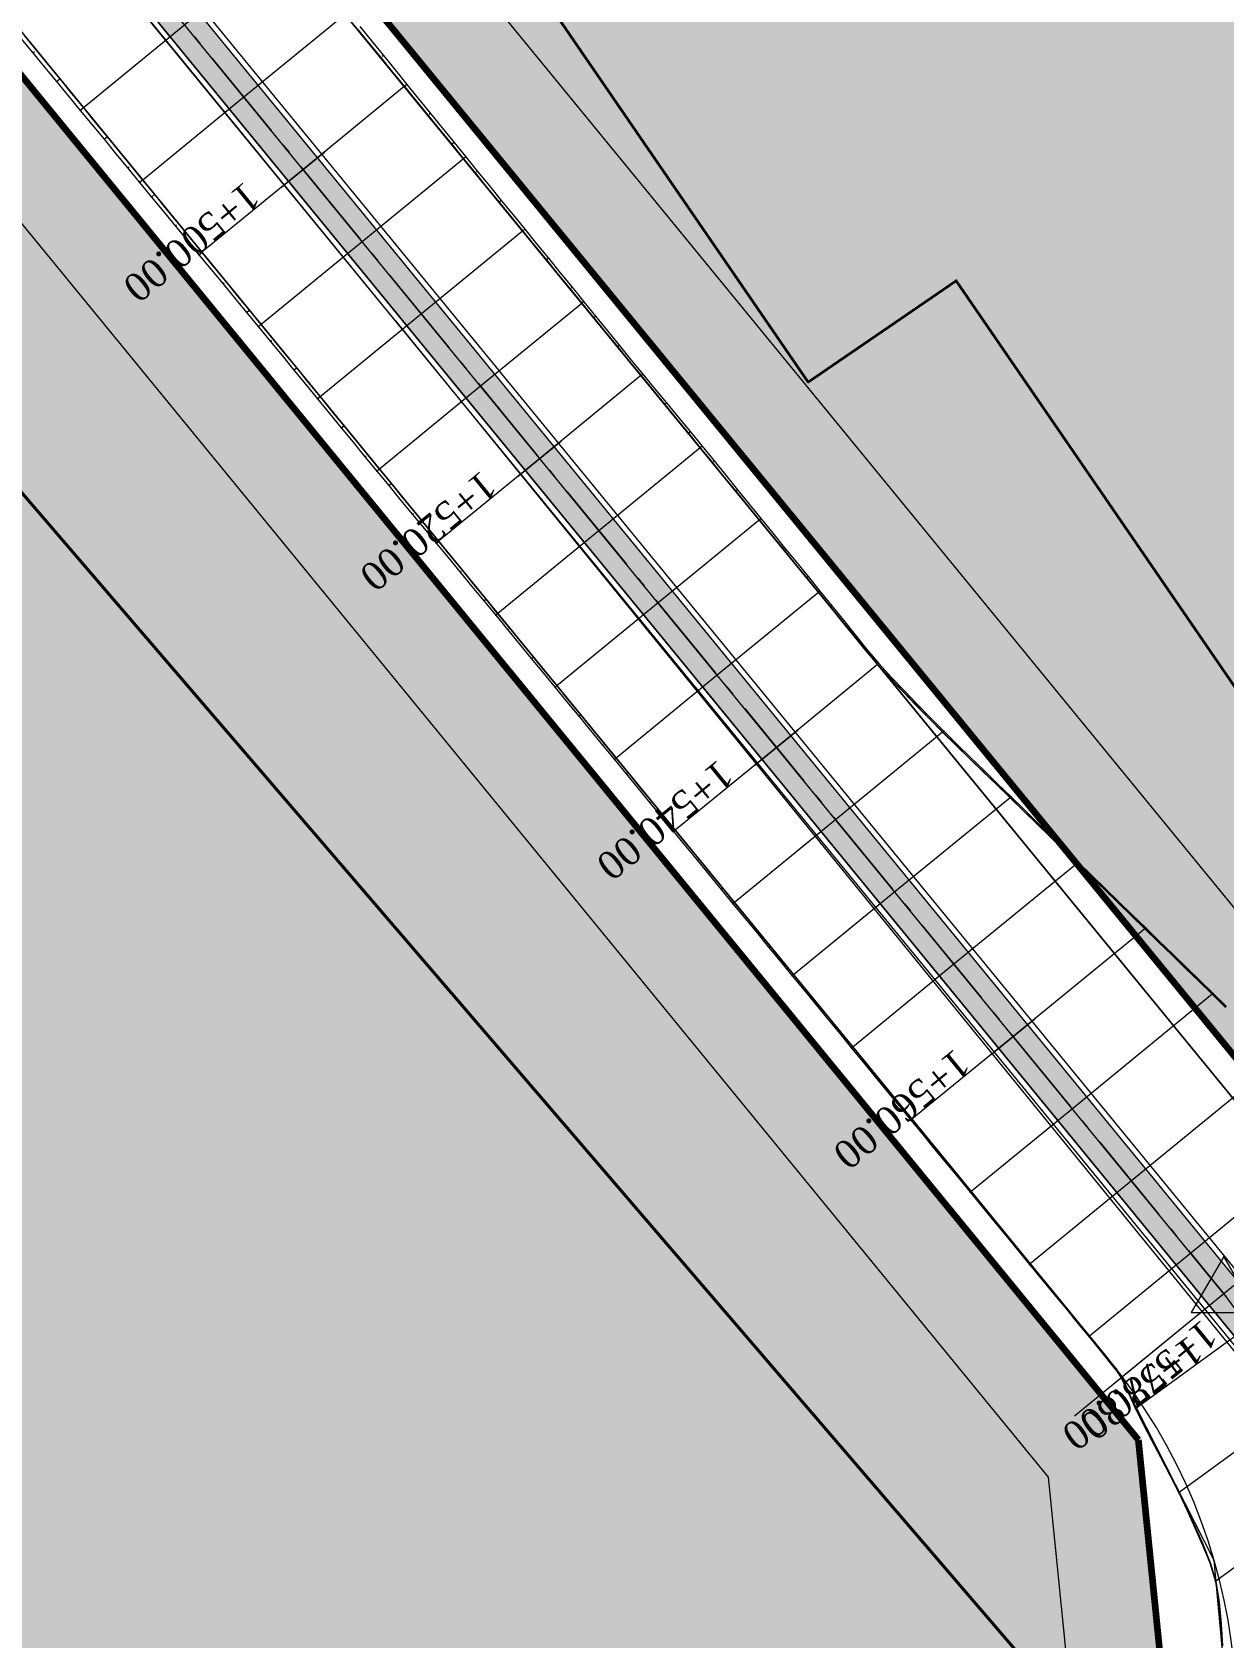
# Model space of a CAD drawing. Header units: metres. Extents: x 478603 to 489313, y 4282657 to 4289463.
# Drawn here: x 479601.3 to 479665.1, y 4286900 to 4286986 of the extents above; entities that cross this region are included whole.
import ezdxf

# ---------------------------------------------------------------- set-up
doc = ezdxf.new("R2010")
doc.units = ezdxf.units.M
for name, color, linetype, lineweight in [('ADAKENARI', 18, 'Continuous', 0), ('EKS_2', 5, 'Continuous', 0), ('EKSENLER', 3, 'Continuous', 0), ('HAT_ENERJI_NAKIL_HAT', 18, 'Continuous', 0), ('HDA_2', 30, 'Continuous', 0), ('HDO_2', 30, 'Continuous', 0), ('KALDIRIM', 11, 'Continuous', 0), ('KYA_2', 1, 'Continuous', 20), ('KYO_2', 1, 'Continuous', 20), ('P_ALAN', 143, 'Continuous', 0), ('P_U_KNL', 143, 'Continuous', 0), ('PARSEL_ALAN', 254, 'Continuous', 0), ('PARSEL_SERA_ALAN', 9, 'Continuous', 40), ('PL_ALİNMAN', 1, 'Continuous', 0), ('PL_ENKESIT', 1, 'Continuous', 0), ('PL_KM', 4, 'Continuous', 0), ('PL_KMYAZI', 30, 'Continuous', 0), ('PL_SEMBOL', 7, 'Continuous', 0), ('PL_SOME', 7, 'Continuous', 0), ('PL_TOTFKM', 7, 'Continuous', 0), ('RAKORDMAN', 3, 'Continuous', 0), ('SEV_KYA_HDA', 3, 'Continuous', 0), ('SEV_KYO_HDO', 3, 'Continuous', 0), ('SNR_YAPIYAK', 18, 'Continuous', 0), ('YKA_2', 33, 'Continuous', 0), ('YKO_2', 33, 'Continuous', 0)]:
    doc.layers.add(name, color=color, linetype=linetype, lineweight=lineweight)
doc.styles.get("Standard").update_dxf_attribs({"font": 'times.ttf'})

# ---------------------------------------------------------------- blocks, each defined once
blk = doc.blocks.new('3')
at = {"layer": 'PL_SEMBOL'}
for p, q in [((0, 2), (-1.75, -1)), ((1.75, -1), (0, 2)), ((0.125, 0.125), (-0.125, -0.125)), ((-0.125, 0.125), (0.125, -0.125)), ((-1.75, -1), (1.75, -1))]:
    blk.add_line(p, q, dxfattribs=at)

msp = doc.modelspace()

# ---------------------------------------------------------------- hatches: boundary and pattern name
at = {"layer": 'P_ALAN'}
msp.add_hatch(color=256, dxfattribs=at).paths.add_polyline_path([(479676.002, 4286903.553), (479677.549, 4286904.82), (479504.608, 4287115.988), (479503.061, 4287114.721)])
msp.add_hatch(color=256, dxfattribs=at).paths.add_polyline_path([(479676.002, 4286903.553), (479677.549, 4286904.82), (479504.608, 4287115.988), (479503.061, 4287114.721)])
at = {"layer": 'PARSEL_ALAN'}
for points in [[(479643.933, 4287398.761), (479817.893, 4287145.197), (479734.475, 4287003.693), (479687.036, 4286923.221), (479673.047, 4286922.158), (479430.429, 4287218.472), (479426.934, 4287224.913), (479426.05, 4287231.313), (479427.413, 4287242.551), (479428.4, 4287247.276), (479432.514, 4287253.457)], [(479592.622, 4286750.316), (479589.102, 4286749.769), (479566.59, 4286772.315), (479454.724, 4286902.59), (479447.565, 4286913.688), (479444.079, 4286921.745), (479442.798, 4286925.946), (479441.19, 4286934.6), (479436.135, 4286978.831), (479435.986, 4286982.18), (479498.192, 4287101.622), (479503.669, 4287102.188), (479660.515, 4286910.63), (479663.102, 4286885.213)]]:
    msp.add_hatch(color=256, dxfattribs=at).paths.add_polyline_path(points)
at = {"layer": 'PARSEL_SERA_ALAN'}
for points in [[(479636.228, 4287387.156), (479642.757, 4287391.636), (479809.646, 4287148.381), (479801.73, 4287142.95), (479804.558, 4287138.827), (479796.642, 4287133.396), (479799.471, 4287129.273), (479791.555, 4287123.842), (479794.383, 4287119.719), (479786.467, 4287114.288), (479789.296, 4287110.165), (479781.38, 4287104.734), (479784.208, 4287100.611), (479776.292, 4287095.18), (479779.121, 4287091.057), (479771.205, 4287085.626), (479774.033, 4287081.503), (479758.201, 4287070.641), (479761.03, 4287066.518), (479753.114, 4287061.087), (479755.942, 4287056.964), (479748.026, 4287051.533), (479750.855, 4287047.41), (479742.939, 4287041.979), (479745.767, 4287037.857), (479737.851, 4287032.426), (479740.68, 4287028.303), (479732.764, 4287022.872), (479735.592, 4287018.749), (479727.676, 4287013.318), (479730.505, 4287009.195), (479722.589, 4287003.764), (479725.417, 4286999.641), (479717.501, 4286994.21), (479720.33, 4286990.087), (479704.498, 4286979.225), (479707.326, 4286975.102), (479699.41, 4286969.671), (479702.239, 4286965.548), (479694.323, 4286960.117), (479697.151, 4286955.994), (479689.235, 4286950.563), (479692.064, 4286946.44), (479684.148, 4286941.009), (479686.976, 4286936.886), (479679.06, 4286931.455), (479650.774, 4286972.685), (479642.858, 4286967.254), (479577.8, 4287062.083), (479569.884, 4287056.652), (479507.654, 4287147.357), (479499.738, 4287141.926), (479434.68, 4287236.755), (479442.596, 4287242.186), (479436.939, 4287250.431)], [(479461.798, 4286902.104), (479476.365, 4286914.612), (479447.049, 4286948.753), (479454.332, 4286955.007), (479444.56, 4286966.387), (479451.843, 4286972.641), (479445.329, 4286980.228), (479452.612, 4286986.482), (479449.354, 4286990.275), (479456.638, 4286996.529), (479453.38, 4287000.323), (479460.664, 4287006.577), (479457.406, 4287010.37), (479464.69, 4287016.624), (479461.432, 4287020.418), (479475.999, 4287032.926), (479472.741, 4287036.719), (479487.308, 4287049.227), (479480.793, 4287056.814), (479495.36, 4287069.322), (479492.102, 4287073.116), (479499.386, 4287079.37), (479506.669, 4287085.624), (479594.617, 4286983.203), (479587.334, 4286976.949), (479655.739, 4286897.288), (479648.455, 4286891.034), (479654.97, 4286883.447), (479647.687, 4286877.193), (479650.944, 4286873.4), (479636.378, 4286860.892), (479639.635, 4286857.098), (479632.352, 4286850.844), (479635.609, 4286847.051), (479628.326, 4286840.797), (479631.583, 4286837.003), (479617.016, 4286824.495), (479620.274, 4286820.702), (479612.991, 4286814.447), (479616.248, 4286810.654), (479608.965, 4286804.4), (479612.222, 4286800.607), (479597.655, 4286788.098), (479600.913, 4286784.305), (479593.63, 4286778.051), (479596.887, 4286774.258), (479589.604, 4286768.003), (479576.574, 4286783.177), (479569.291, 4286776.923)]]:
    msp.add_hatch(color=256, dxfattribs=at).paths.add_polyline_path(points)

# ---------------------------------------------------------------- linework, layer by layer
at = {"layer": 'ADAKENARI', "lineweight": 200}
for p, q in [((479673.047, 4286922.158), (479430.429, 4287218.472)), ((479503.669, 4287102.188), (479660.515, 4286910.63))]:
    msp.add_line(p, q, dxfattribs=at)
at = {"layer": 'ADAKENARI', "lineweight": 211}
msp.add_line((479660.515, 4286910.63), (479663.102, 4286885.213), dxfattribs=at)
at = {"layer": 'EKS_2'}
for p in [(479612.646, 4286982.51, 926.963), (479615.813, 4286978.641, 927.226), (479618.981, 4286974.773, 927.489), (479622.148, 4286970.904, 927.753), (479625.316, 4286967.036, 928.016), (479628.484, 4286963.167, 928.279), (479631.651, 4286959.298, 928.542), (479634.819, 4286955.43, 928.805), (479637.986, 4286951.561, 929.068), (479641.154, 4286947.692, 929.332), (479644.322, 4286943.824, 929.595), (479647.489, 4286939.955, 929.858), (479650.657, 4286936.086, 930.121), (479653.824, 4286932.218, 930.384), (479656.992, 4286928.349, 930.647), (479660.16, 4286924.481, 930.911), (479663.327, 4286920.612, 931.174)]:
    msp.add_point(p, dxfattribs=at)
at = {"layer": 'EKSENLER'}
msp.add_line((479665.104, 4286918.442), (479416.137, 4287222.509), dxfattribs=at)
at = {"layer": 'HAT_ENERJI_NAKIL_HAT'}
for q in [(479476.111, 4287147.505), (479764.138, 4286794.322)]:
    msp.add_line((479620.765, 4286970.532), q, dxfattribs=at)
at = {"layer": 'HDA_2'}
msp.add_polyline3d([(479600.887, 4286985.806, 926.247), (479601.52, 4286985.033, 926.299), (479602.154, 4286984.259, 926.352), (479602.787, 4286983.485, 926.405), (479603.421, 4286982.711, 926.457), (479604.054, 4286981.938, 926.51), (479604.688, 4286981.164, 926.563), (479605.321, 4286980.39, 926.615), (479605.955, 4286979.617, 926.668), (479606.588, 4286978.843, 926.72), (479607.222, 4286978.069, 926.773), (479607.855, 4286977.295, 926.826), (479608.489, 4286976.522, 926.878), (479609.122, 4286975.748, 926.931), (479609.756, 4286974.974, 926.984), (479610.389, 4286974.2, 927.036), (479611.023, 4286973.427, 927.089), (479611.656, 4286972.653, 927.142), (479612.29, 4286971.879, 927.194), (479612.923, 4286971.106, 927.247), (479613.557, 4286970.332, 927.299), (479614.19, 4286969.558, 927.352), (479614.824, 4286968.784, 927.405), (479615.458, 4286968.011, 927.457), (479616.091, 4286967.237, 927.51), (479616.725, 4286966.463, 927.563), (479617.358, 4286965.689, 927.615), (479617.992, 4286964.916, 927.668), (479618.625, 4286964.142, 927.72), (479619.259, 4286963.368, 927.773), (479619.892, 4286962.595, 927.826), (479620.526, 4286961.821, 927.878), (479621.159, 4286961.047, 927.931), (479621.793, 4286960.273, 927.984), (479622.426, 4286959.5, 928.036), (479623.06, 4286958.726, 928.089), (479623.693, 4286957.952, 928.142), (479624.327, 4286957.178, 928.194), (479624.96, 4286956.405, 928.247), (479625.594, 4286955.631, 928.299), (479626.227, 4286954.857, 928.352), (479626.861, 4286954.084, 928.405), (479627.494, 4286953.31, 928.457), (479628.128, 4286952.536, 928.51), (479628.761, 4286951.762, 928.563), (479629.395, 4286950.989, 928.615), (479630.028, 4286950.215, 928.668), (479630.662, 4286949.441, 928.721), (479631.295, 4286948.667, 928.773), (479631.929, 4286947.894, 928.826), (479632.563, 4286947.12, 928.878), (479633.196, 4286946.346, 928.931), (479633.83, 4286945.573, 928.984), (479634.463, 4286944.799, 929.036), (479635.097, 4286944.025, 929.089), (479635.73, 4286943.251, 929.142), (479636.364, 4286942.478, 929.194), (479636.997, 4286941.704, 929.247), (479637.631, 4286940.93, 929.299), (479638.264, 4286940.156, 929.352), (479638.898, 4286939.383, 929.405), (479639.531, 4286938.609, 929.457), (479640.165, 4286937.835, 929.51), (479640.798, 4286937.062, 929.563), (479641.432, 4286936.288, 929.615), (479642.065, 4286935.514, 929.668), (479642.699, 4286934.74, 929.721), (479643.332, 4286933.967, 929.773), (479643.966, 4286933.193, 929.826), (479644.599, 4286932.419, 929.878), (479645.233, 4286931.645, 929.931), (479645.866, 4286930.872, 929.984), (479646.5, 4286930.098, 930.036), (479647.133, 4286929.324, 930.089), (479647.767, 4286928.551, 930.142), (479648.4, 4286927.777, 930.194), (479649.034, 4286927.003, 930.247), (479649.668, 4286926.228, 930.299), (479650.302, 4286925.454, 930.352), (479650.935, 4286924.68, 930.405), (479651.567, 4286923.907, 930.457), (479652.197, 4286923.136, 930.51), (479652.827, 4286922.366, 930.562), (479653.458, 4286921.595, 930.615), (479654.091, 4286920.82, 930.667), (479654.732, 4286920.036, 930.72), (479655.387, 4286919.236, 930.775), (479656.048, 4286918.429, 930.83), (479656.702, 4286917.629, 930.884), (479657.333, 4286916.858, 930.937), (479657.897, 4286916.166, 930.984), (479658.337, 4286915.62, 931.02), (479658.707, 4286915.156, 931.051), (479659.046, 4286914.726, 931.08), (479659.359, 4286914.319, 931.106), (479659.619, 4286913.951, 931.13), (479659.787, 4286913.649, 931.15), (479659.909, 4286913.377, 931.168), (479660.025, 4286913.098, 931.186), (479660.165, 4286912.769, 931.207), (479660.389, 4286912.294, 931.238), (479660.769, 4286911.548, 931.279), (479661.234, 4286910.656, 931.329), (479661.727, 4286909.71, 931.381), (479662.224, 4286908.75, 931.434), (479662.705, 4286907.795, 931.486), (479663.152, 4286906.857, 931.534), (479663.576, 4286905.928, 931.582), (479663.984, 4286904.996, 931.629), (479664.363, 4286904.046, 931.676), (479664.669, 4286903.04, 931.725), (479664.842, 4286901.932, 931.764), (479664.944, 4286900.769, 931.805), (479665.023, 4286899.588, 931.846)], dxfattribs=at)
for p in [(479604.054, 4286981.938, 926.51), (479607.222, 4286978.069, 926.773), (479610.389, 4286974.2, 927.036), (479613.557, 4286970.332, 927.299), (479616.725, 4286966.463, 927.563), (479619.892, 4286962.595, 927.826), (479623.06, 4286958.726, 928.089), (479626.227, 4286954.857, 928.352), (479629.395, 4286950.989, 928.615), (479632.563, 4286947.12, 928.878), (479635.73, 4286943.251, 929.142), (479638.898, 4286939.383, 929.405), (479642.065, 4286935.514, 929.668), (479645.233, 4286931.645, 929.931), (479648.4, 4286927.777, 930.194), (479651.567, 4286923.907, 930.457), (479654.732, 4286920.036, 930.72), (479657.897, 4286916.166, 930.984), (479659.619, 4286913.951, 931.13), (479660.389, 4286912.294, 931.238), (479662.705, 4286907.795, 931.486), (479664.669, 4286903.04, 931.725)]:
    msp.add_point(p, dxfattribs=at)
at = {"layer": 'HDO_2'}
msp.add_polyline3d([(479618.703, 4286986.177, 926.826), (479619.336, 4286985.404, 926.878), (479619.97, 4286984.63, 926.931), (479620.604, 4286983.856, 926.984), (479621.237, 4286983.082, 927.036), (479621.871, 4286982.309, 927.089), (479622.504, 4286981.535, 927.142), (479623.138, 4286980.761, 927.194), (479623.771, 4286979.987, 927.247), (479624.405, 4286979.214, 927.299), (479625.038, 4286978.44, 927.352), (479625.672, 4286977.666, 927.405), (479626.305, 4286976.893, 927.457), (479626.939, 4286976.119, 927.51), (479627.572, 4286975.345, 927.563), (479628.206, 4286974.571, 927.615), (479628.839, 4286973.798, 927.668), (479629.473, 4286973.024, 927.72), (479630.106, 4286972.25, 927.773), (479630.74, 4286971.476, 927.826), (479631.373, 4286970.703, 927.878), (479632.007, 4286969.929, 927.931), (479632.64, 4286969.155, 927.984), (479633.274, 4286968.382, 928.036), (479633.907, 4286967.608, 928.089), (479634.541, 4286966.834, 928.142), (479635.174, 4286966.06, 928.194), (479635.808, 4286965.287, 928.247), (479636.442, 4286964.513, 928.299), (479637.075, 4286963.739, 928.352), (479637.708, 4286962.965, 928.405), (479638.342, 4286962.192, 928.457), (479638.975, 4286961.418, 928.51), (479639.609, 4286960.644, 928.563), (479640.243, 4286959.871, 928.615), (479640.877, 4286959.097, 928.668), (479641.511, 4286958.324, 928.721), (479642.145, 4286957.551, 928.773), (479642.779, 4286956.777, 928.826), (479643.41, 4286956.002, 928.878), (479644.039, 4286955.224, 928.931), (479644.666, 4286954.445, 928.984), (479645.295, 4286953.668, 929.036), (479645.929, 4286952.894, 929.089), (479646.578, 4286952.133, 929.142), (479647.255, 4286951.395, 929.193), (479647.947, 4286950.67, 929.244), (479648.646, 4286949.949, 929.295), (479649.348, 4286949.232, 929.346), (479650.056, 4286948.519, 929.397), (479650.772, 4286947.813, 929.447), (479651.494, 4286947.111, 929.497), (479652.217, 4286946.411, 929.548), (479652.94, 4286945.711, 929.598), (479653.663, 4286945.01, 929.648), (479654.385, 4286944.309, 929.699), (479655.107, 4286943.607, 929.749), (479655.828, 4286942.905, 929.8), (479656.549, 4286942.203, 929.85), (479657.27, 4286941.502, 929.9), (479657.992, 4286940.8, 929.951), (479658.713, 4286940.098, 930.001), (479659.434, 4286939.396, 930.051), (479660.156, 4286938.695, 930.102), (479660.878, 4286937.993, 930.152), (479661.599, 4286937.291, 930.202), (479662.321, 4286936.589, 930.253), (479663.043, 4286935.887, 930.303), (479663.764, 4286935.185, 930.354), (479664.485, 4286934.484, 930.404), (479665.203, 4286933.786, 930.454)], dxfattribs=at)
for p in [(479621.237, 4286983.082, 927.036), (479624.405, 4286979.214, 927.299), (479627.572, 4286975.345, 927.563), (479630.74, 4286971.476, 927.826), (479633.907, 4286967.608, 928.089), (479637.075, 4286963.739, 928.352), (479640.243, 4286959.871, 928.615), (479643.41, 4286956.002, 928.878), (479646.578, 4286952.133, 929.142), (479650.056, 4286948.519, 929.397), (479653.663, 4286945.01, 929.648), (479657.27, 4286941.502, 929.9), (479660.878, 4286937.993, 930.152), (479664.485, 4286934.484, 930.404)]:
    msp.add_point(p, dxfattribs=at)
at = {"layer": 'KALDIRIM'}
for p, q in [((479670.52, 4286922.876), (479428.912, 4287217.957)), ((479503.777, 4287104.424), (479658.893, 4286914.978))]:
    msp.add_line(p, q, dxfattribs=at)
msp.add_arc((479635.317, 4286895.674), 30.471, 332.41422, 39.31021, dxfattribs=at)
at = {"layer": 'KYA_2'}
msp.add_polyline3d([(479600.709, 4286985.661, 928.539), (479601.344, 4286984.889, 928.57), (479601.979, 4286984.116, 928.601), (479602.615, 4286983.344, 928.632), (479603.25, 4286982.572, 928.663), (479603.885, 4286981.799, 928.694), (479604.52, 4286981.027, 928.724), (479605.156, 4286980.255, 928.753), (479605.791, 4286979.483, 928.782), (479606.426, 4286978.71, 928.812), (479607.062, 4286977.938, 928.841), (479607.697, 4286977.166, 928.867), (479608.333, 4286976.394, 928.893), (479608.968, 4286975.622, 928.919), (479609.604, 4286974.85, 928.945), (479610.24, 4286974.078, 928.971), (479610.875, 4286973.306, 928.996), (479611.511, 4286972.534, 929.02), (479612.147, 4286971.762, 929.045), (479612.783, 4286970.99, 929.069), (479613.418, 4286970.218, 929.094), (479614.053, 4286969.445, 929.135), (479614.687, 4286968.673, 929.175), (479615.322, 4286967.9, 929.215), (479615.956, 4286967.127, 929.256), (479616.59, 4286966.353, 929.296), (479617.224, 4286965.58, 929.343), (479617.858, 4286964.806, 929.389), (479618.492, 4286964.033, 929.436), (479619.126, 4286963.26, 929.482), (479619.76, 4286962.487, 929.529), (479620.396, 4286961.714, 929.55), (479621.032, 4286960.943, 929.57), (479621.668, 4286960.171, 929.591), (479622.304, 4286959.399, 929.612), (479622.94, 4286958.628, 929.633), (479623.577, 4286957.857, 929.642), (479624.214, 4286957.086, 929.652), (479624.851, 4286956.315, 929.662), (479625.488, 4286955.544, 929.672), (479626.124, 4286954.773, 929.682), (479626.76, 4286954.001, 929.714), (479627.395, 4286953.229, 929.746), (479628.03, 4286952.456, 929.778), (479628.665, 4286951.683, 929.81), (479629.3, 4286950.911, 929.842), (479629.935, 4286950.139, 929.873), (479630.57, 4286949.366, 929.905), (479631.206, 4286948.594, 929.937), (479631.841, 4286947.821, 929.968), (479632.476, 4286947.049, 930), (479633.111, 4286946.276, 930.036), (479633.745, 4286945.504, 930.072), (479634.38, 4286944.731, 930.108), (479635.015, 4286943.958, 930.144), (479635.65, 4286943.186, 930.18), (479636.285, 4286942.413, 930.212), (479636.92, 4286941.641, 930.245), (479637.555, 4286940.868, 930.277), (479638.19, 4286940.096, 930.309), (479638.825, 4286939.323, 930.341), (479639.461, 4286938.551, 930.368), (479640.096, 4286937.779, 930.396), (479640.732, 4286937.007, 930.423), (479641.367, 4286936.235, 930.451), (479642.003, 4286935.463, 930.478), (479642.638, 4286934.69, 930.513), (479643.273, 4286933.918, 930.547), (479643.908, 4286933.145, 930.582), (479644.543, 4286932.373, 930.616), (479645.177, 4286931.6, 930.651), (479645.812, 4286930.827, 930.693), (479646.446, 4286930.054, 930.735), (479647.08, 4286929.281, 930.777), (479647.714, 4286928.508, 930.819), (479648.349, 4286927.735, 930.861), (479648.984, 4286926.962, 930.885), (479649.62, 4286926.189, 930.908), (479650.256, 4286925.417, 930.932), (479650.892, 4286924.645, 930.955), (479651.527, 4286923.874, 930.979), (479652.16, 4286923.105, 930.998), (479652.792, 4286922.337, 931.018), (479653.425, 4286921.568, 931.038), (479654.061, 4286920.796, 931.057), (479654.704, 4286920.014, 931.078), (479655.361, 4286919.215, 931.111), (479656.023, 4286918.409, 931.144), (479656.679, 4286917.611, 931.177), (479657.311, 4286916.84, 931.209), (479657.877, 4286916.149, 931.238), (479658.319, 4286915.606, 931.238), (479658.692, 4286915.144, 931.239), (479659.034, 4286914.716, 931.239), (479659.349, 4286914.311, 931.239), (479659.611, 4286913.944, 931.239), (479659.778, 4286913.643, 931.268), (479659.9, 4286913.37, 931.293), (479660.015, 4286913.09, 931.318), (479660.154, 4286912.761, 931.347), (479660.377, 4286912.285, 931.391), (479660.756, 4286911.538, 931.445), (479661.218, 4286910.645, 931.509), (479661.71, 4286909.698, 931.577), (479662.206, 4286908.737, 931.647), (479662.686, 4286907.782, 931.715), (479663.134, 4286906.843, 931.759), (479663.558, 4286905.915, 931.802), (479663.966, 4286904.983, 931.845), (479664.345, 4286904.033, 931.888), (479664.652, 4286903.028, 931.933), (479664.825, 4286901.92, 931.973), (479664.928, 4286900.757, 932.016), (479665.006, 4286899.576, 932.058)], dxfattribs=at)
for p in [(479603.885, 4286981.799, 928.694), (479607.062, 4286977.938, 928.841), (479610.24, 4286974.078, 928.971), (479613.418, 4286970.218, 929.094), (479616.59, 4286966.353, 929.296), (479619.76, 4286962.487, 929.529), (479622.94, 4286958.628, 929.633), (479626.124, 4286954.773, 929.682), (479629.3, 4286950.911, 929.842), (479632.476, 4286947.049, 930), (479635.65, 4286943.186, 930.18), (479638.825, 4286939.323, 930.341), (479642.003, 4286935.463, 930.478), (479645.177, 4286931.6, 930.651), (479648.349, 4286927.735, 930.861), (479651.527, 4286923.874, 930.979), (479654.704, 4286920.014, 931.078), (479657.877, 4286916.149, 931.238), (479659.611, 4286913.944, 931.239), (479660.377, 4286912.285, 931.391), (479662.686, 4286907.782, 931.715), (479664.652, 4286903.028, 931.933)]:
    msp.add_point(p, dxfattribs=at)
at = {"layer": 'KYO_2'}
msp.add_polyline3d([(479618.849, 4286986.297, 928.712), (479619.479, 4286985.52, 928.72), (479620.109, 4286984.744, 928.728), (479620.739, 4286983.967, 928.736), (479621.369, 4286983.191, 928.744), (479622, 4286982.414, 928.763), (479622.63, 4286981.638, 928.781), (479623.261, 4286980.863, 928.799), (479623.892, 4286980.087, 928.818), (479624.524, 4286979.311, 928.836), (479625.155, 4286978.536, 928.867), (479625.787, 4286977.761, 928.898), (479626.419, 4286976.986, 928.93), (479627.051, 4286976.211, 928.961), (479627.683, 4286975.436, 928.992), (479628.314, 4286974.66, 929.018), (479628.946, 4286973.885, 929.045), (479629.578, 4286973.11, 929.072), (479630.209, 4286972.334, 929.098), (479630.84, 4286971.559, 929.125), (479631.471, 4286970.783, 929.148), (479632.102, 4286970.007, 929.172), (479632.733, 4286969.231, 929.195), (479633.364, 4286968.455, 929.218), (479633.997, 4286967.681, 929.242), (479634.632, 4286966.909, 929.329), (479635.269, 4286966.138, 929.417), (479635.906, 4286965.367, 929.504), (479636.543, 4286964.596, 929.591), (479637.178, 4286963.823, 929.679), (479637.81, 4286963.048, 929.691), (479638.44, 4286962.272, 929.703), (479639.07, 4286961.495, 929.716), (479639.7, 4286960.718, 929.728), (479640.33, 4286959.942, 929.741), (479640.961, 4286959.166, 929.756), (479641.592, 4286958.39, 929.771), (479642.223, 4286957.615, 929.786), (479642.854, 4286956.839, 929.801), (479643.483, 4286956.061, 929.816), (479644.109, 4286955.282, 929.842), (479644.734, 4286954.501, 929.869), (479645.361, 4286953.722, 929.896), (479645.993, 4286952.947, 929.922), (479646.64, 4286952.184, 929.949), (479647.316, 4286951.445, 929.979), (479648.006, 4286950.718, 930.01), (479648.703, 4286949.996, 930.04), (479649.404, 4286949.278, 930.071), (479650.11, 4286948.563, 930.101), (479650.825, 4286947.857, 930.133), (479651.545, 4286947.154, 930.165), (479652.267, 4286946.452, 930.198), (479652.989, 4286945.751, 930.23), (479653.71, 4286945.049, 930.262), (479654.432, 4286944.347, 930.305), (479655.152, 4286943.645, 930.347), (479655.873, 4286942.942, 930.389), (479656.594, 4286942.24, 930.432), (479657.315, 4286941.538, 930.474), (479658.036, 4286940.836, 930.524), (479658.757, 4286940.134, 930.575), (479659.479, 4286939.433, 930.625), (479660.2, 4286938.731, 930.676), (479660.922, 4286938.029, 930.726), (479661.644, 4286937.327, 930.779), (479662.366, 4286936.625, 930.832), (479663.088, 4286935.924, 930.884), (479663.81, 4286935.222, 930.937), (479664.53, 4286934.521, 930.99), (479665.248, 4286933.822, 931.03)], dxfattribs=at)
for p in [(479621.369, 4286983.191, 928.744), (479624.524, 4286979.311, 928.836), (479627.683, 4286975.436, 928.992), (479630.84, 4286971.559, 929.125), (479633.997, 4286967.681, 929.242), (479637.178, 4286963.823, 929.679), (479640.33, 4286959.942, 929.741), (479643.483, 4286956.061, 929.816), (479646.64, 4286952.184, 929.949), (479650.11, 4286948.563, 930.101), (479653.71, 4286945.049, 930.262), (479657.315, 4286941.538, 930.474), (479660.922, 4286938.029, 930.726), (479664.53, 4286934.521, 930.99)]:
    msp.add_point(p, dxfattribs=at)
at = {"layer": 'P_ALAN'}
msp.add_polyline3d([(479676.002, 4286903.553, 0), (479677.549, 4286904.82, 0), (479504.608, 4287115.988, 0), (479503.061, 4287114.721, 0), (479676.002, 4286903.553, 0)], close=True, dxfattribs=at)
msp.add_polyline3d([(479676.002, 4286903.553, 0), (479677.549, 4286904.82, 0), (479504.608, 4287115.988, 0), (479503.061, 4287114.721, 0), (479676.002, 4286903.553, 0)], close=True, dxfattribs=at)
msp.add_polyline3d([(479676.002, 4286903.553, 0), (479677.549, 4286904.82, 0), (479504.608, 4287115.988, 0), (479503.061, 4287114.721, 0), (479676.002, 4286903.553, 0)], close=True, dxfattribs=at)
msp.add_polyline3d([(479676.002, 4286903.553, 0), (479677.549, 4286904.82, 0), (479504.608, 4287115.988, 0), (479503.061, 4287114.721, 0), (479676.002, 4286903.553, 0)], close=True, dxfattribs=at)
at = {"layer": 'P_U_KNL'}
for points in [[(479677.549, 4286904.82, 0), (479504.608, 4287115.988, 0)], [(479677.781, 4286905.011, 0), (479504.841, 4287116.178, 0)], [(479675.77, 4286903.363, 0), (479502.829, 4287114.531, 0)], [(479676.002, 4286903.553, 0), (479503.061, 4287114.721, 0)]]:
    msp.add_polyline3d(points, dxfattribs=at)
at = {"layer": 'PARSEL_ALAN'}
for points in [[(479643.933, 4287398.761, 927.06), (479817.893, 4287145.197, 932.321), (479734.475, 4287003.693, 930.586), (479687.036, 4286923.221, 931.899), (479673.047, 4286922.158, 931.524), (479430.429, 4287218.472, 921.012), (479426.934, 4287224.913, 920.711), (479426.05, 4287231.313, 920.456), (479427.413, 4287242.551, 919.643), (479428.4, 4287247.276, 919.202), (479432.514, 4287253.457, 918.591), (479643.933, 4287398.761, 927.06)], [(479643.933, 4287398.761, 0), (479817.893, 4287145.197, 0), (479734.475, 4287003.693, 0), (479687.036, 4286923.221, 0), (479673.047, 4286922.158, 0), (479430.429, 4287218.472, 0), (479426.934, 4287224.913, 0), (479426.05, 4287231.313, 0), (479427.413, 4287242.551, 0), (479428.4, 4287247.276, 0), (479432.514, 4287253.457, 0), (479643.933, 4287398.761, 0)], [(479592.622, 4286750.316, 934.496), (479589.102, 4286749.769, 934.2), (479566.59, 4286772.315, 931.194), (479454.724, 4286902.59, 926.344), (479447.565, 4286913.688, 925.593), (479444.079, 4286921.745, 925.17), (479442.798, 4286925.946, 924.923), (479441.19, 4286934.6, 924.694), (479436.135, 4286978.831, 924.104), (479435.986, 4286982.18, 924.175), (479498.192, 4287101.622, 916.728), (479503.669, 4287102.188, 917.707), (479660.515, 4286910.63, 931.541), (479663.102, 4286885.213, 932.593), (479592.622, 4286750.316, 934.496)], [(479592.622, 4286750.316, 0), (479589.102, 4286749.769, 0), (479566.59, 4286772.315, 0), (479454.724, 4286902.59, 0), (479447.565, 4286913.688, 0), (479444.079, 4286921.745, 0), (479442.798, 4286925.946, 0), (479441.19, 4286934.6, 0), (479436.135, 4286978.831, 0), (479435.986, 4286982.18, 0), (479498.192, 4287101.622, 0), (479503.669, 4287102.188, 0), (479660.515, 4286910.63, 0), (479663.102, 4286885.213, 0), (479592.622, 4286750.316, 0)]]:
    msp.add_polyline3d(points, close=True, dxfattribs=at)
at = {"layer": 'PARSEL_SERA_ALAN'}
for points in [[(479707.326, 4286975.102, 0), (479699.41, 4286969.671, 0), (479702.239, 4286965.548, 0), (479694.323, 4286960.117, 0), (479697.151, 4286955.994, 0), (479689.235, 4286950.563, 0), (479692.064, 4286946.44, 0), (479684.148, 4286941.009, 0), (479686.976, 4286936.886, 0), (479679.06, 4286931.455, 0), (479650.774, 4286972.685, 0), (479642.858, 4286967.254, 0), (479577.8, 4287062.083, 0)], [(479707.326, 4286975.102, 0), (479699.41, 4286969.671, 0), (479702.239, 4286965.548, 0), (479694.323, 4286960.117, 0), (479697.151, 4286955.994, 0), (479689.235, 4286950.563, 0), (479692.064, 4286946.44, 0), (479684.148, 4286941.009, 0), (479686.976, 4286936.886, 0), (479679.06, 4286931.455, 0), (479650.774, 4286972.685, 0), (479642.858, 4286967.254, 0), (479577.8, 4287062.083, 0)], [(479587.334, 4286976.949, 0), (479655.739, 4286897.288, 0), (479648.455, 4286891.034, 0), (479654.97, 4286883.447, 0), (479647.687, 4286877.193, 0), (479650.944, 4286873.4, 0), (479636.378, 4286860.892, 0), (479639.635, 4286857.098, 0), (479632.352, 4286850.844, 0), (479635.609, 4286847.051, 0), (479628.326, 4286840.797, 0), (479631.583, 4286837.003, 0), (479617.016, 4286824.495, 0), (479620.274, 4286820.702, 0), (479612.991, 4286814.447, 0), (479616.248, 4286810.654, 0), (479608.965, 4286804.4, 0), (479612.222, 4286800.607, 0), (479597.655, 4286788.098, 0)], [(479587.334, 4286976.949, 0), (479655.739, 4286897.288, 0), (479648.455, 4286891.034, 0), (479654.97, 4286883.447, 0), (479647.687, 4286877.193, 0), (479650.944, 4286873.4, 0), (479636.378, 4286860.892, 0), (479639.635, 4286857.098, 0), (479632.352, 4286850.844, 0), (479635.609, 4286847.051, 0), (479628.326, 4286840.797, 0), (479631.583, 4286837.003, 0), (479617.016, 4286824.495, 0), (479620.274, 4286820.702, 0), (479612.991, 4286814.447, 0), (479616.248, 4286810.654, 0), (479608.965, 4286804.4, 0), (479612.222, 4286800.607, 0), (479597.655, 4286788.098, 0)]]:
    msp.add_polyline3d(points, dxfattribs=at)
at = {"layer": 'PL_ALİNMAN'}
for p, q in [((479609.994, 4286985.749), (479610.31, 4286985.362)), ((479610.944, 4286984.588), (479614.112, 4286980.72)), ((479614.745, 4286979.946), (479615.062, 4286979.559)), ((479615.695, 4286978.785), (479618.863, 4286974.917)), ((479619.496, 4286974.143), (479619.813, 4286973.756)), ((479620.447, 4286972.982), (479623.614, 4286969.114)), ((479624.248, 4286968.34), (479624.565, 4286967.953)), ((479625.198, 4286967.179), (479628.366, 4286963.311)), ((479628.999, 4286962.537), (479629.316, 4286962.15)), ((479629.95, 4286961.376), (479633.117, 4286957.508)), ((479633.751, 4286956.734), (479634.067, 4286956.347)), ((479634.701, 4286955.574), (479637.869, 4286951.705)), ((479638.502, 4286950.931), (479638.819, 4286950.544)), ((479639.452, 4286949.771), (479642.62, 4286945.902)), ((479643.253, 4286945.128), (479643.57, 4286944.741)), ((479644.204, 4286943.968), (479647.371, 4286940.099)), ((479648.005, 4286939.325), (479648.322, 4286938.938)), ((479648.955, 4286938.165), (479652.123, 4286934.296)), ((479652.756, 4286933.522), (479653.073, 4286933.135)), ((479653.706, 4286932.362), (479656.874, 4286928.493)), ((479657.508, 4286927.719), (479657.824, 4286927.332)), ((479658.458, 4286926.559), (479661.625, 4286922.69)), ((479662.259, 4286921.916), (479662.576, 4286921.53)), ((479663.209, 4286920.756), (479665.104, 4286918.442)), ((479665.104, 4286918.442), (479668.047, 4286914.399))]:
    msp.add_line(p, q, dxfattribs=at)
at = {"layer": 'PL_ENKESIT'}
for points in [[(479615.064, 4286990.952, 928.602), (479614.902, 4286990.82, 926.51), (479614.894, 4286990.813, 926.56), (479609.478, 4286986.379, 926.7), (479604.062, 4286981.944, 926.56), (479604.054, 4286981.938, 926.51), (479603.885, 4286981.799, 928.694)], [(479618.219, 4286987.073, 928.704), (479618.069, 4286986.951, 926.773), (479618.062, 4286986.945, 926.823), (479612.646, 4286982.51, 926.963), (479607.23, 4286978.075, 926.823), (479607.222, 4286978.069, 926.773), (479607.062, 4286977.938, 928.841)], [(479621.369, 4286983.191, 928.744), (479621.237, 4286983.082, 927.036), (479621.229, 4286983.076, 927.086), (479615.813, 4286978.641, 927.226), (479610.397, 4286974.207, 927.086), (479610.389, 4286974.2, 927.036), (479610.24, 4286974.078, 928.971)], [(479624.524, 4286979.311, 928.836), (479624.405, 4286979.214, 927.299), (479624.397, 4286979.207, 927.349), (479618.981, 4286974.773, 927.489), (479613.565, 4286970.338, 927.349), (479613.557, 4286970.332, 927.299), (479613.418, 4286970.218, 929.094)], [(479627.683, 4286975.436, 928.992), (479627.572, 4286975.345, 927.563), (479627.564, 4286975.339, 927.613), (479622.148, 4286970.904, 927.753), (479616.732, 4286966.47, 927.613), (479616.725, 4286966.463, 927.563), (479616.59, 4286966.353, 929.296)], [(479630.84, 4286971.559, 929.125), (479630.74, 4286971.476, 927.826), (479630.732, 4286971.47, 927.876), (479625.316, 4286967.036, 928.016), (479619.9, 4286962.601, 927.876), (479619.892, 4286962.595, 927.826), (479619.76, 4286962.487, 929.529)], [(479633.997, 4286967.681, 929.242), (479633.907, 4286967.608, 928.089), (479633.9, 4286967.602, 928.139), (479628.484, 4286963.167, 928.279), (479623.067, 4286958.732, 928.139), (479623.06, 4286958.726, 928.089), (479622.94, 4286958.628, 929.633)], [(479637.178, 4286963.823, 929.679), (479637.075, 4286963.739, 928.352), (479637.067, 4286963.733, 928.402), (479631.651, 4286959.298, 928.542), (479626.235, 4286954.864, 928.402), (479626.227, 4286954.857, 928.352), (479626.124, 4286954.773, 929.682)], [(479640.33, 4286959.942, 929.741), (479640.243, 4286959.871, 928.615), (479640.235, 4286959.864, 928.665), (479634.819, 4286955.43, 928.805), (479629.403, 4286950.995, 928.665), (479629.395, 4286950.989, 928.615), (479629.3, 4286950.911, 929.842)], [(479643.483, 4286956.061, 929.816), (479643.41, 4286956.002, 928.878), (479643.402, 4286955.996, 928.928), (479637.986, 4286951.561, 929.068), (479632.57, 4286947.126, 928.928), (479632.563, 4286947.12, 928.878), (479632.476, 4286947.049, 930)], [(479646.64, 4286952.184, 929.949), (479646.578, 4286952.133, 929.142), (479646.57, 4286952.127, 929.192), (479641.154, 4286947.692, 929.332), (479635.738, 4286943.258, 929.192), (479635.73, 4286943.251, 929.142), (479635.65, 4286943.186, 930.18)], [(479650.11, 4286948.563, 930.101), (479650.056, 4286948.519, 929.397), (479650.048, 4286948.512, 929.447), (479644.322, 4286943.824, 929.595), (479638.905, 4286939.389, 929.455), (479638.898, 4286939.383, 929.405), (479638.825, 4286939.323, 930.341)], [(479653.71, 4286945.049, 930.262), (479653.663, 4286945.01, 929.648), (479653.655, 4286945.004, 929.698), (479647.489, 4286939.955, 929.858), (479642.073, 4286935.52, 929.718), (479642.065, 4286935.514, 929.668), (479642.003, 4286935.463, 930.478)], [(479657.315, 4286941.538, 930.474), (479657.27, 4286941.502, 929.9), (479657.263, 4286941.495, 929.95), (479650.657, 4286936.086, 930.121), (479645.241, 4286931.652, 929.981), (479645.233, 4286931.645, 929.931), (479645.177, 4286931.6, 930.651)], [(479660.922, 4286938.029, 930.726), (479660.878, 4286937.993, 930.152), (479660.87, 4286937.987, 930.202), (479653.824, 4286932.218, 930.384), (479648.408, 4286927.783, 930.244), (479648.4, 4286927.777, 930.194), (479648.349, 4286927.735, 930.861)], [(479664.53, 4286934.521, 930.99), (479664.485, 4286934.484, 930.404), (479664.477, 4286934.478, 930.454), (479656.992, 4286928.349, 930.647), (479651.575, 4286923.914, 930.507), (479651.567, 4286923.907, 930.457), (479651.527, 4286923.874, 930.979)], [(479668.133, 4286931.009, 931.189), (479668.092, 4286930.976, 930.656), (479668.084, 4286930.969, 930.706), (479660.16, 4286924.481, 930.911), (479654.74, 4286920.043, 930.77), (479654.732, 4286920.036, 930.72), (479654.704, 4286920.014, 931.078)], [(479671.735, 4286927.496, 931.364), (479671.699, 4286927.467, 930.907), (479671.692, 4286927.461, 930.958), (479663.327, 4286920.612, 931.174), (479657.905, 4286916.172, 931.034), (479657.897, 4286916.166, 930.984), (479657.877, 4286916.149, 931.238)], [(479673.754, 4286925.524, 931.449), (479673.723, 4286925.499, 931.049), (479673.715, 4286925.492, 931.099), (479665.104, 4286918.442, 931.321), (479659.627, 4286913.957, 931.18), (479659.619, 4286913.951, 931.13), (479659.611, 4286913.944, 931.239)], [(479675.634, 4286923.393, 931.541), (479675.603, 4286923.37, 931.159), (479675.595, 4286923.364, 931.209), (479666.396, 4286916.667, 931.437), (479660.398, 4286912.3, 931.288), (479660.389, 4286912.294, 931.238), (479660.377, 4286912.285, 931.391)], [(479691.228, 4286922.376, 931.936), (479691.188, 4286922.347, 931.446), (479691.18, 4286922.341, 931.496), (479672.282, 4286908.583, 931.963), (479664.677, 4286903.046, 931.775), (479664.669, 4286903.04, 931.725), (479664.652, 4286903.028, 931.933)], [(479679.038, 4286919.686, 931.808), (479679.005, 4286919.662, 931.411), (479678.997, 4286919.657, 931.461), (479669.339, 4286912.625, 931.7), (479662.713, 4286907.801, 931.536), (479662.705, 4286907.795, 931.486), (479662.686, 4286907.782, 931.715)]]:
    msp.add_polyline3d(points, dxfattribs=at)
at = {"layer": 'PL_KM'}
for p, q in [((479614.653, 4286977.691), (479616.974, 4286979.592)), ((479627.323, 4286962.217), (479629.644, 4286964.117)), ((479639.993, 4286946.742), (479642.315, 4286948.643)), ((479652.664, 4286931.268), (479654.985, 4286933.168))]:
    msp.add_line(p, q, dxfattribs=at)
at = {"layer": 'PL_SOME'}
msp.add_point((479665.104, 4286918.442), dxfattribs=at)
at = {"layer": 'RAKORDMAN'}
for p, q in [((479587.807, 4287001.796, 780.688), (479628.409, 4286952.209, 625.766)), ((479612.588, 4286993.629, 487.777), (479647.504, 4286950.986, 603.115)), ((479628.409, 4286952.209, 625.766), (479650.396, 4286925.355, 617.433)), ((479647.504, 4286950.986, 603.115), (479670.768, 4286922.584, 429.519)), ((479650.396, 4286925.355, 617.433), (479659.398, 4286914.345, 630.296)), ((479659.398, 4286914.345, 630.296), (479664.575, 4286904.184, 673.382)), ((479664.575, 4286904.184, 673.382), (479665.624, 4286892.516, 710.501))]:
    msp.add_line(p, q, dxfattribs=at)
for p in [(479628.409, 4286952.209, 625.766), (479647.504, 4286950.986, 603.115), (479650.396, 4286925.355, 617.433), (479659.398, 4286914.345, 630.296), (479664.575, 4286904.184, 673.382)]:
    msp.add_point(p, dxfattribs=at)
at = {"layer": 'SEV_KYA_HDA'}
for p, q in [((479601.344, 4286984.889, 928.57), (479601.432, 4286984.961, 927.435)), ((479602.615, 4286983.344, 928.632), (479602.787, 4286983.485, 926.405)), ((479603.885, 4286981.799, 928.694), (479603.97, 4286981.869, 927.602)), ((479605.156, 4286980.255, 928.753), (479605.321, 4286980.39, 926.615)), ((479606.426, 4286978.71, 928.812), (479606.507, 4286978.777, 927.766)), ((479607.697, 4286977.166, 928.867), (479607.855, 4286977.295, 926.826)), ((479608.968, 4286975.622, 928.919), (479609.045, 4286975.685, 927.925)), ((479610.24, 4286974.078, 928.971), (479610.389, 4286974.2, 927.036)), ((479611.511, 4286972.534, 929.02), (479611.584, 4286972.594, 928.081)), ((479612.783, 4286970.99, 929.069), (479612.923, 4286971.106, 927.247)), ((479614.053, 4286969.445, 929.135), (479614.122, 4286969.502, 928.243)), ((479615.322, 4286967.9, 929.215), (479615.458, 4286968.011, 927.457)), ((479616.59, 4286966.353, 929.296), (479616.657, 4286966.408, 928.429)), ((479617.858, 4286964.806, 929.389), (479617.992, 4286964.916, 927.668)), ((479619.126, 4286963.26, 929.482), (479619.192, 4286963.314, 928.628)), ((479620.396, 4286961.714, 929.55), (479620.526, 4286961.821, 927.878)), ((479621.668, 4286960.171, 929.591), (479621.73, 4286960.222, 928.787)), ((479622.94, 4286958.628, 929.633), (479623.06, 4286958.726, 928.089)), ((479624.214, 4286957.086, 929.652), (479624.27, 4286957.132, 928.923)), ((479625.488, 4286955.544, 929.672), (479625.594, 4286955.631, 928.299)), ((479626.76, 4286954.001, 929.714), (479626.81, 4286954.042, 929.059)), ((479628.03, 4286952.456, 929.778), (479628.128, 4286952.536, 928.51)), ((479629.3, 4286950.911, 929.842), (479629.347, 4286950.95, 929.228)), ((479630.57, 4286949.366, 929.905), (479630.662, 4286949.441, 928.721)), ((479631.841, 4286947.821, 929.968), (479631.885, 4286947.858, 929.397)), ((479633.111, 4286946.276, 930.036), (479633.196, 4286946.346, 928.931)), ((479634.38, 4286944.731, 930.108), (479634.422, 4286944.765, 929.572)), ((479635.65, 4286943.186, 930.18), (479635.73, 4286943.251, 929.142)), ((479636.92, 4286941.641, 930.245), (479636.958, 4286941.672, 929.746)), ((479638.19, 4286940.096, 930.309), (479638.264, 4286940.156, 929.352)), ((479639.461, 4286938.551, 930.368), (479639.496, 4286938.58, 929.913)), ((479640.732, 4286937.007, 930.423), (479640.798, 4286937.062, 929.563)), ((479642.003, 4286935.463, 930.478), (479642.034, 4286935.488, 930.073)), ((479643.273, 4286933.918, 930.547), (479643.332, 4286933.967, 929.773)), ((479644.543, 4286932.373, 930.616), (479644.571, 4286932.396, 930.247)), ((479645.812, 4286930.827, 930.693), (479645.866, 4286930.872, 929.984)), ((479647.08, 4286929.28, 930.777), (479647.107, 4286929.302, 930.433)), ((479648.349, 4286927.735, 930.861), (479648.4, 4286927.777, 930.194)), ((479649.62, 4286926.19, 930.908), (479649.643, 4286926.21, 930.604)), ((479650.891, 4286924.646, 930.955), (479650.934, 4286924.681, 930.405)), ((479652.162, 4286923.102, 930.998), (479652.181, 4286923.118, 930.754)), ((479653.433, 4286921.558, 931.038), (479653.466, 4286921.585, 930.615)), ((479654.704, 4286920.014, 931.078), (479654.718, 4286920.025, 930.899)), ((479655.974, 4286918.469, 931.142), (479655.999, 4286918.489, 930.826)), ((479657.244, 4286916.923, 931.206), (479657.254, 4286916.932, 931.068)), ((479658.507, 4286915.373, 931.239), (479658.523, 4286915.386, 931.036)), ((479659.49, 4286914.113, 931.239), (479659.495, 4286914.116, 931.179)), ((479660.377, 4286912.285, 931.391), (479660.389, 4286912.294, 931.238)), ((479661.302, 4286910.484, 931.521), (479661.309, 4286910.49, 931.429)), ((479662.231, 4286908.687, 931.65), (479662.249, 4286908.7, 931.437)), ((479663.124, 4286906.863, 931.758), (479663.133, 4286906.87, 931.646)), ((479663.96, 4286904.998, 931.844), (479663.978, 4286905.011, 931.628)), ((479664.652, 4286903.028, 931.933), (479664.66, 4286903.034, 931.829)), ((479664.928, 4286900.755, 932.016), (479664.944, 4286900.767, 931.805))]:
    msp.add_line(p, q, dxfattribs=at)
at = {"layer": 'SEV_KYO_HDO'}
for p, q in [((479620.109, 4286984.744, 928.728), (479620.04, 4286984.687, 927.829)), ((479621.369, 4286983.191, 928.744), (479621.237, 4286983.082, 927.036)), ((479622.63, 4286981.638, 928.781), (479622.567, 4286981.587, 927.961)), ((479623.892, 4286980.087, 928.818), (479623.771, 4286979.987, 927.247)), ((479625.155, 4286978.536, 928.867), (479625.097, 4286978.488, 928.11)), ((479626.419, 4286976.986, 928.93), (479626.305, 4286976.893, 927.457)), ((479627.683, 4286975.436, 928.992), (479627.627, 4286975.39, 928.277)), ((479628.946, 4286973.885, 929.045), (479628.839, 4286973.798, 927.668)), ((479630.209, 4286972.334, 929.098), (479630.158, 4286972.292, 928.436)), ((479631.471, 4286970.783, 929.148), (479631.373, 4286970.703, 927.878)), ((479632.733, 4286969.231, 929.195), (479632.686, 4286969.193, 928.589)), ((479633.997, 4286967.681, 929.242), (479633.907, 4286967.608, 928.089)), ((479635.269, 4286966.138, 929.417), (479635.222, 4286966.099, 928.805)), ((479636.543, 4286964.596, 929.591), (479636.442, 4286964.513, 928.299)), ((479637.81, 4286963.048, 929.691), (479637.759, 4286963.007, 929.048)), ((479639.07, 4286961.495, 929.716), (479638.975, 4286961.418, 928.51)), ((479640.33, 4286959.942, 929.741), (479640.286, 4286959.906, 929.178)), ((479641.592, 4286958.39, 929.771), (479641.511, 4286958.324, 928.721)), ((479642.854, 4286956.839, 929.801), (479642.816, 4286956.808, 929.313)), ((479644.109, 4286955.282, 929.842), (479644.039, 4286955.224, 928.931)), ((479645.361, 4286953.722, 929.896), (479645.328, 4286953.695, 929.466)), ((479646.64, 4286952.184, 929.949), (479646.578, 4286952.133, 929.142)), ((479648.006, 4286950.718, 930.01), (479647.977, 4286950.694, 929.627)), ((479649.404, 4286949.278, 930.071), (479649.348, 4286949.232, 929.346)), ((479650.825, 4286947.857, 930.133), (479650.799, 4286947.835, 929.79)), ((479652.267, 4286946.452, 930.198), (479652.217, 4286946.411, 929.548)), ((479653.71, 4286945.049, 930.262), (479653.687, 4286945.03, 929.955)), ((479655.152, 4286943.645, 930.347), (479655.107, 4286943.607, 929.749)), ((479656.594, 4286942.24, 930.432), (479656.571, 4286942.222, 930.141)), ((479658.036, 4286940.836, 930.524), (479657.992, 4286940.8, 929.951)), ((479659.479, 4286939.432, 930.625), (479659.457, 4286939.414, 930.338)), ((479660.922, 4286938.029, 930.726), (479660.878, 4286937.993, 930.152)), ((479662.365, 4286936.626, 930.831), (479662.343, 4286936.608, 930.542)), ((479663.809, 4286935.223, 930.937), (479663.763, 4286935.186, 930.354))]:
    msp.add_line(p, q, dxfattribs=at)
at = {"layer": 'SNR_YAPIYAK'}
for p, q in [((479434.598, 4287221.273, 912.337), (479675.266, 4286927.341, 912.337)), ((479501.505, 4287096.938, 931.894), (479655.693, 4286908.626, 931.894)), ((479655.693, 4286908.626, 931.894), (479657.976, 4286886.199, 931.894))]:
    msp.add_line(p, q, dxfattribs=at)
msp.add_point((479655.693, 4286908.626, 931.541), dxfattribs=at)
msp.add_point((479655.693, 4286908.626, 931.541), dxfattribs=at)
at = {"layer": 'YKA_2'}
msp.add_polyline3d([(479600.894, 4286985.813, 926.297), (479601.528, 4286985.039, 926.349), (479602.161, 4286984.265, 926.402), (479602.795, 4286983.492, 926.455), (479603.428, 4286982.718, 926.507), (479604.062, 4286981.944, 926.56), (479604.695, 4286981.17, 926.613), (479605.329, 4286980.397, 926.665), (479605.962, 4286979.623, 926.718), (479606.596, 4286978.849, 926.77), (479607.23, 4286978.075, 926.823), (479607.863, 4286977.302, 926.876), (479608.497, 4286976.528, 926.928), (479609.13, 4286975.754, 926.981), (479609.764, 4286974.981, 927.034), (479610.397, 4286974.207, 927.086), (479611.031, 4286973.433, 927.139), (479611.664, 4286972.659, 927.192), (479612.298, 4286971.886, 927.244), (479612.931, 4286971.112, 927.297), (479613.565, 4286970.338, 927.349), (479614.198, 4286969.564, 927.402), (479614.832, 4286968.791, 927.455), (479615.465, 4286968.017, 927.507), (479616.099, 4286967.243, 927.56), (479616.732, 4286966.47, 927.613), (479617.366, 4286965.696, 927.665), (479617.999, 4286964.922, 927.718), (479618.633, 4286964.148, 927.77), (479619.266, 4286963.375, 927.823), (479619.9, 4286962.601, 927.876), (479620.533, 4286961.827, 927.928), (479621.167, 4286961.053, 927.981), (479621.8, 4286960.28, 928.034), (479622.434, 4286959.506, 928.086), (479623.067, 4286958.732, 928.139), (479623.701, 4286957.959, 928.192), (479624.335, 4286957.185, 928.244), (479624.968, 4286956.411, 928.297), (479625.602, 4286955.637, 928.349), (479626.235, 4286954.864, 928.402), (479626.869, 4286954.09, 928.455), (479627.502, 4286953.316, 928.507), (479628.136, 4286952.542, 928.56), (479628.769, 4286951.769, 928.613), (479629.403, 4286950.995, 928.665), (479630.036, 4286950.221, 928.718), (479630.67, 4286949.448, 928.771), (479631.303, 4286948.674, 928.823), (479631.937, 4286947.9, 928.876), (479632.57, 4286947.126, 928.928), (479633.204, 4286946.353, 928.981), (479633.837, 4286945.579, 929.034), (479634.471, 4286944.805, 929.086), (479635.104, 4286944.031, 929.139), (479635.738, 4286943.258, 929.192), (479636.371, 4286942.484, 929.244), (479637.005, 4286941.71, 929.297), (479637.638, 4286940.937, 929.349), (479638.272, 4286940.163, 929.402), (479638.905, 4286939.389, 929.455), (479639.539, 4286938.615, 929.507), (479640.172, 4286937.842, 929.56), (479640.806, 4286937.068, 929.613), (479641.44, 4286936.294, 929.665), (479642.073, 4286935.52, 929.718), (479642.707, 4286934.747, 929.771), (479643.34, 4286933.973, 929.823), (479643.974, 4286933.199, 929.876), (479644.607, 4286932.425, 929.928), (479645.241, 4286931.652, 929.981), (479645.874, 4286930.878, 930.034), (479646.508, 4286930.104, 930.086), (479647.141, 4286929.331, 930.139), (479647.775, 4286928.557, 930.192), (479648.408, 4286927.783, 930.244), (479649.042, 4286927.009, 930.297), (479649.676, 4286926.235, 930.349), (479650.309, 4286925.46, 930.402), (479650.943, 4286924.687, 930.455), (479651.575, 4286923.914, 930.507), (479652.205, 4286923.143, 930.56), (479652.835, 4286922.372, 930.612), (479653.465, 4286921.601, 930.664), (479654.099, 4286920.827, 930.717), (479654.74, 4286920.043, 930.77), (479655.395, 4286919.242, 930.825), (479656.055, 4286918.435, 930.88), (479656.71, 4286917.636, 930.934), (479657.341, 4286916.864, 930.987), (479657.905, 4286916.172, 931.034), (479658.344, 4286915.627, 931.07), (479658.715, 4286915.162, 931.101), (479659.054, 4286914.732, 931.13), (479659.366, 4286914.325, 931.156), (479659.627, 4286913.957, 931.18), (479659.795, 4286913.656, 931.2), (479659.917, 4286913.383, 931.218), (479660.033, 4286913.104, 931.236), (479660.174, 4286912.775, 931.257), (479660.398, 4286912.3, 931.288), (479660.777, 4286911.554, 931.329), (479661.242, 4286910.661, 931.379), (479661.735, 4286909.716, 931.431), (479662.232, 4286908.756, 931.484), (479662.713, 4286907.801, 931.536), (479663.16, 4286906.862, 931.584), (479663.585, 4286905.934, 931.632), (479663.992, 4286905.002, 931.679), (479664.371, 4286904.052, 931.726), (479664.677, 4286903.046, 931.775), (479664.85, 4286901.938, 931.814), (479664.952, 4286900.775, 931.855), (479665.031, 4286899.594, 931.896)], dxfattribs=at)
for p in [(479604.062, 4286981.944, 926.56), (479607.23, 4286978.075, 926.823), (479610.397, 4286974.207, 927.086), (479613.565, 4286970.338, 927.349), (479616.732, 4286966.47, 927.613), (479619.9, 4286962.601, 927.876), (479623.067, 4286958.732, 928.139), (479626.235, 4286954.864, 928.402), (479629.403, 4286950.995, 928.665), (479632.57, 4286947.126, 928.928), (479635.738, 4286943.258, 929.192), (479638.905, 4286939.389, 929.455), (479642.073, 4286935.52, 929.718), (479645.241, 4286931.652, 929.981), (479648.408, 4286927.783, 930.244), (479651.575, 4286923.914, 930.507), (479654.74, 4286920.043, 930.77), (479657.905, 4286916.172, 931.034), (479659.627, 4286913.957, 931.18), (479660.398, 4286912.3, 931.288), (479662.713, 4286907.801, 931.536), (479664.677, 4286903.046, 931.775)]:
    msp.add_point(p, dxfattribs=at)
at = {"layer": 'YKO_2'}
msp.add_polyline3d([(479618.695, 4286986.171, 926.876), (479619.329, 4286985.397, 926.928), (479619.962, 4286984.624, 926.981), (479620.596, 4286983.85, 927.034), (479621.229, 4286983.076, 927.086), (479621.863, 4286982.302, 927.139), (479622.496, 4286981.529, 927.192), (479623.13, 4286980.755, 927.244), (479623.763, 4286979.981, 927.297), (479624.397, 4286979.207, 927.349), (479625.03, 4286978.434, 927.402), (479625.664, 4286977.66, 927.455), (479626.297, 4286976.886, 927.507), (479626.931, 4286976.113, 927.56), (479627.564, 4286975.339, 927.613), (479628.198, 4286974.565, 927.665), (479628.832, 4286973.791, 927.718), (479629.465, 4286973.018, 927.77), (479630.099, 4286972.244, 927.823), (479630.732, 4286971.47, 927.876), (479631.366, 4286970.696, 927.928), (479631.999, 4286969.923, 927.981), (479632.633, 4286969.149, 928.034), (479633.266, 4286968.375, 928.086), (479633.9, 4286967.602, 928.139), (479634.533, 4286966.828, 928.192), (479635.167, 4286966.054, 928.244), (479635.8, 4286965.28, 928.297), (479636.434, 4286964.507, 928.349), (479637.067, 4286963.733, 928.402), (479637.701, 4286962.959, 928.455), (479638.334, 4286962.185, 928.507), (479638.968, 4286961.412, 928.56), (479639.601, 4286960.638, 928.613), (479640.235, 4286959.864, 928.665), (479640.869, 4286959.091, 928.718), (479641.503, 4286958.318, 928.771), (479642.137, 4286957.545, 928.823), (479642.771, 4286956.771, 928.876), (479643.402, 4286955.996, 928.928), (479644.031, 4286955.218, 928.981), (479644.658, 4286954.439, 929.034), (479645.287, 4286953.661, 929.086), (479645.921, 4286952.888, 929.139), (479646.57, 4286952.127, 929.192), (479647.247, 4286951.389, 929.243), (479647.94, 4286950.663, 929.294), (479648.638, 4286949.943, 929.345), (479649.34, 4286949.226, 929.396), (479650.048, 4286948.512, 929.447), (479650.765, 4286947.807, 929.497), (479651.486, 4286947.105, 929.547), (479652.209, 4286946.405, 929.598), (479652.932, 4286945.704, 929.648), (479653.655, 4286945.004, 929.698), (479654.377, 4286944.303, 929.749), (479655.099, 4286943.601, 929.799), (479655.82, 4286942.899, 929.85), (479656.541, 4286942.197, 929.9), (479657.263, 4286941.495, 929.95), (479657.984, 4286940.793, 930.001), (479658.705, 4286940.092, 930.051), (479659.427, 4286939.39, 930.101), (479660.148, 4286938.688, 930.152), (479660.87, 4286937.987, 930.202), (479661.592, 4286937.284, 930.253), (479662.314, 4286936.582, 930.303), (479663.035, 4286935.88, 930.353), (479663.757, 4286935.178, 930.404), (479664.477, 4286934.478, 930.454), (479665.195, 4286933.779, 930.504)], dxfattribs=at)
for p in [(479621.229, 4286983.076, 927.086), (479624.397, 4286979.207, 927.349), (479627.564, 4286975.339, 927.613), (479630.732, 4286971.47, 927.876), (479633.9, 4286967.602, 928.139), (479637.067, 4286963.733, 928.402), (479640.235, 4286959.864, 928.665), (479643.402, 4286955.996, 928.928), (479646.57, 4286952.127, 929.192), (479650.048, 4286948.512, 929.447), (479653.655, 4286945.004, 929.698), (479657.263, 4286941.495, 929.95), (479660.87, 4286937.987, 930.202), (479664.477, 4286934.478, 930.454)]:
    msp.add_point(p, dxfattribs=at)

# ---------------------------------------------------------------- block references
at = {"layer": 'PL_SEMBOL'}
msp.add_blockref('3', (479665.104, 4286918.442), dxfattribs=at)

# ---------------------------------------------------------------- texts
at = {"layer": 'PL_KMYAZI'}
for s, rotation, p in [('1+500.00', 219.3102, (479612.735, 4286978.06)), ('1+520.00', 219.3102, (479625.406, 4286962.585)), ('1+540.00', 219.3102, (479638.076, 4286947.111)), ('1+560.00', 219.3102, (479650.746, 4286931.636)), ('1+580.00', 216.05593, (479663.29, 4286916.261))]:
    msp.add_text(s, height=1.5, rotation=rotation, dxfattribs=at).set_placement(p)
at = {"layer": 'PL_TOTFKM'}
msp.add_text('%%U   1+577.80', height=1.5, rotation=219.3102, dxfattribs=at).set_placement((479665.294, 4286918.21))

doc.saveas('drawing.dxf')
